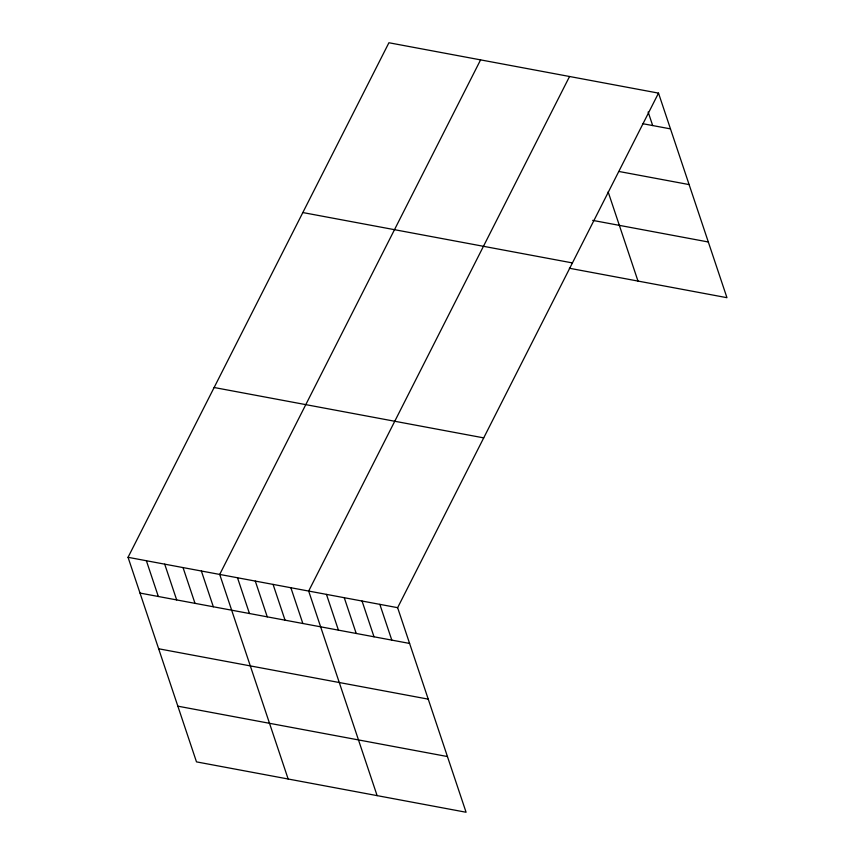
<?xml version="1.0" encoding="UTF-8"?>
<svg xmlns="http://www.w3.org/2000/svg" width="855" height="855" viewBox="0 0 855 855"><rect width="100%" height="100%" fill="white"/><g stroke="black" fill="none" stroke-linecap="round" stroke-linejoin="round"><path stroke-width="1.28" d="M658.51 93.12L397.628 607.681L466.082 812.25L196.49 761.88L128.047 557.31L388.918 42.75L658.51 93.12L726.953 297.69L569.366 268.246M480.585 59.871L219.703 574.432L288.146 779.001M569.548 76.501L308.666 591.062L377.119 795.631M642.511 123.654L670.47 128.881M619.212 171.524L689.119 184.584M592.665 220.376L708.314 241.986M302.83 212.553L572.423 262.923M214.135 387.507L483.716 437.878M128.047 557.31L397.628 607.681M140.006 593.071L409.598 643.441M158.645 648.774L428.237 699.144M177.851 706.177L447.443 756.547M648.143 111.994L652.686 125.557M608.151 191.883L637.99 281.071M379.834 604.357L391.804 640.117M362.05 601.033L374.009 636.793M344.255 597.709L356.214 633.47M326.46 594.385L338.42 630.146M290.871 587.738L302.841 623.487M273.076 584.414L285.046 620.164M255.292 581.09L267.252 616.84M237.498 577.756L249.457 613.516M201.374 571.012L213.333 606.772M183.034 567.581L195.004 603.341M164.705 564.161L176.675 599.921M146.376 560.73L158.335 596.491"/></g></svg>
